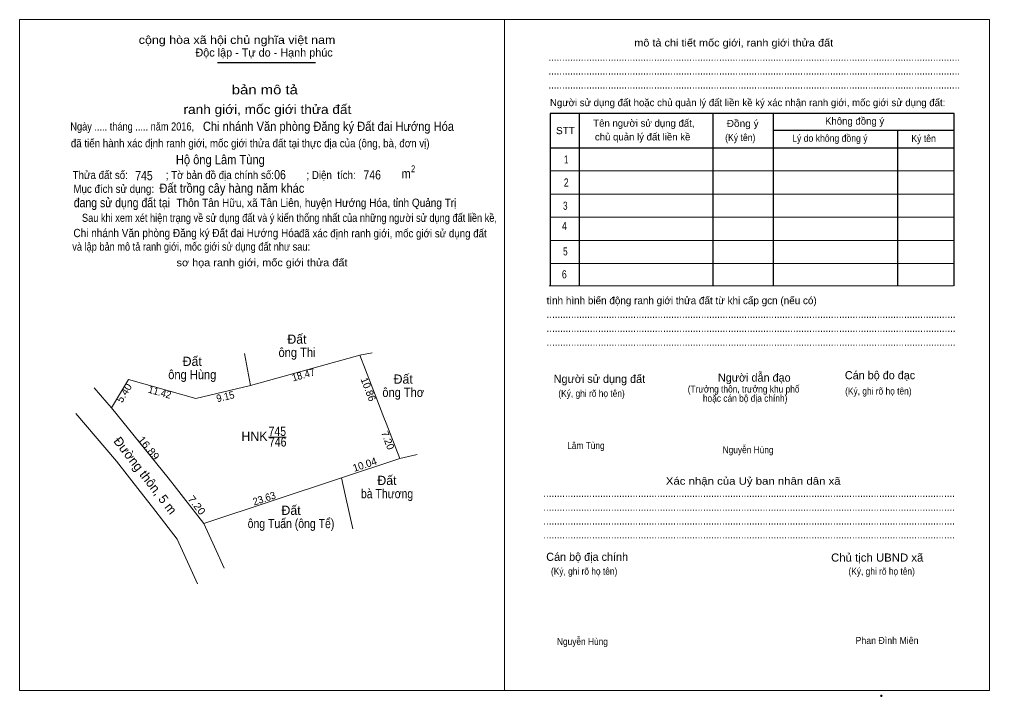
# Model space of a CAD drawing. Header units: metres. Extents: x 549214 to 549726, y 1837936 to 1838152.
# Drawn here: x 549213.6 to 549423.9, y 1837986.5 to 1838133.3 of the extents above; entities that cross this region are included whole.
import ezdxf
from ezdxf.enums import TextEntityAlignment as Align

# ---------------------------------------------------------------- set-up
doc = ezdxf.new("R2010")
doc.units = ezdxf.units.M
doc.header["$LTSCALE"] = 0.64
doc.header["$PDMODE"] = 32
doc.header["$PDSIZE"] = 0.32
for name, color, linetype, lineweight in [('10', 7, 'Continuous', 13), ('17', 7, 'Continuous', 13), ('18', 7, 'Continuous', 13), ('28', 7, 'Continuous', 13), ('63', 7, 'Continuous', 13), ('7', 7, 'Continuous', 13)]:
    doc.layers.add(name, color=color, linetype=linetype, lineweight=lineweight)
for name, color, linetype in [('15', 7, 'Continuous'), ('25', 7, 'Continuous'), ('6', 7, 'Continuous')]:
    doc.layers.add(name, color=color, linetype=linetype)

msp = doc.modelspace()

# ---------------------------------------------------------------- linework, layer by layer
at = {"layer": '10'}
for p in [(549262.37, 1838060.81), (549287.37, 1838060.47), (549287.37, 1838060.47), (549287.37, 1838060.47)]:
    msp.add_line(p, (549263.69, 1838053.9), dxfattribs=at)
at = {"layer": '18'}
for p, q in [((549290.04, 1838060.98), (549287.37, 1838060.47)), ((549287.37, 1838060.47), (549263.69, 1838053.9)), ((549287.37, 1838060.47), (549263.69, 1838053.9)), ((549287.37, 1838060.47), (549263.69, 1838053.9)), ((549287.37, 1838060.47), (549263.69, 1838053.9)), ((549287.37, 1838060.47), (549263.69, 1838053.9)), ((549287.37, 1838060.47), (549263.69, 1838053.9)), ((549233.5, 1838049.06), (549237.21, 1838055.21)), ((549225.77, 1838047.82), (549234.65, 1838037.49)), ((549292.61, 1838046.99), (549293.08, 1838045.76)), ((549293.08, 1838045.76), (549296.06, 1838038.06)), ((549267.59, 1838042.73), (549271.4, 1838042.73)), ((549283.39, 1838033.85), (549296.06, 1838038.06)), ((549296.06, 1838038.06), (549299.8, 1838038.96)), ((549253.52, 1838024.01), (549283.39, 1838033.85)), ((549283.39, 1838033.85), (549284.27, 1838029.94)), ((549247.64, 1838031.58), (549249.14, 1838029.65)), ((549249.14, 1838029.65), (549253.52, 1838024.01)), ((549284.27, 1838029.94), (549285.88, 1838022.81)), ((549242.39, 1838027.51), (549247.77, 1838020.57)), ((549253.52, 1838024.01), (549255.86, 1838018.89)), ((549247.77, 1838020.57), (549249.64, 1838016.47)), ((549255.86, 1838018.89), (549257.93, 1838014.32)), ((549249.64, 1838016.47), (549252.17, 1838010.92))]:
    msp.add_line(p, q, dxfattribs=at)
for points in [[(549287.37, 1838060.47), (549291.07, 1838050.94), (549292.61, 1838046.99)], [(549237.21, 1838055.21), (549251.83, 1838051.07), (549263.69, 1838053.9)], [(549237.21, 1838055.21), (549251.83, 1838051.07), (549263.69, 1838053.9)], [(549237.21, 1838055.21), (549251.83, 1838051.07), (549263.69, 1838053.9)], [(549237.21, 1838055.21), (549251.83, 1838051.07), (549263.69, 1838053.9)], [(549229.77, 1838053.38), (549232.5, 1838050.2), (549233.5, 1838049.06)], [(549233.5, 1838049.06), (549245.8, 1838033.86), (549247.64, 1838031.58)], [(549234.65, 1838037.49), (549239.73, 1838030.94), (549242.39, 1838027.51)]]:
    msp.add_lwpolyline(points, dxfattribs=at)
at = {"layer": '28'}
msp.add_point((549400.47, 1837986.61), dxfattribs=at)
at = {"layer": '7', "lineweight": 25}
for p, q in [((549256.5, 1838123.96), (549277.77, 1838123.96)), ((549334.92, 1838112.86), (549334.92, 1838075.5)), ((549363.94, 1838112.71), (549363.94, 1838075.5)), ((549377.03, 1838112.71), (549377.03, 1838075.5)), ((549377.03, 1838109.25), (549416.26, 1838109.25)), ((549403.97, 1838109.25), (549403.97, 1838075.5)), ((549328.62, 1838105.43), (549416.26, 1838105.43))]:
    msp.add_line(p, q, dxfattribs=at)
at = {"layer": '7'}
for p, q in [((549328.62, 1838100.42), (549416.26, 1838100.42)), ((549328.62, 1838095.4), (549416.26, 1838095.4)), ((549328.62, 1838090.38), (549416.26, 1838090.38)), ((549328.62, 1838085.37), (549416.26, 1838085.37)), ((549328.62, 1838080.35), (549416.26, 1838080.35)), ((549328.47, 1838075.5), (549416.11, 1838075.5))]:
    msp.add_line(p, q, dxfattribs=at)
for points in [[(549213.56, 1838133.27), (549318.75, 1838133.27), (549318.75, 1837987.79), (549213.56, 1837987.79)], [(549318.75, 1838133.27), (549423.94, 1838133.27), (549423.94, 1837987.79), (549318.75, 1837987.79)], [(549318.75, 1838133.27), (549423.94, 1838133.27), (549423.94, 1837987.79), (549318.75, 1837987.79)]]:
    msp.add_lwpolyline(points, close=True, dxfattribs=at)
at = {"layer": '7', "lineweight": 25}
msp.add_lwpolyline([(549416.26, 1838075.5), (549416.26, 1838112.86), (549328.62, 1838112.86), (549328.62, 1838075.5)], dxfattribs=at)

# ---------------------------------------------------------------- texts
at = {"layer": '15'}
for p in [(549273.745, 1838062.95), (549251.035, 1838058.14), (549296.785, 1838054.29), (549293.265, 1838032.33), (549272.465, 1838025.84)]:
    msp.add_text('Đất', height=1.996, dxfattribs=at).set_placement(p, align=Align.CENTER)
for s, width, p in [('ông Thi', 0.9, (549273.76, 1838060.08)), ('ông Hùng', 0.9, (549251.045, 1838055.27)), ('ông Thơ', 0.9, (549296.79, 1838051.41)), ('bà Thương', 0.85, (549293.285, 1838029.45)), ('ông Tuấn (ông Tể)', 0.85, (549272.455, 1838022.98))]:
    msp.add_text(s, height=1.996, dxfattribs=dict(at, width=width)).set_placement(p, align=Align.CENTER)
at = {"layer": '17'}
for s, width, p in [('Lâm Tùng', 0.9, (549332.34, 1838040.14)), ('Nguyễn Hùng', 0.9, (549366.05, 1838039.21)), ('Nguyễn Hùng', 0.9, (549330.13, 1837997.65)), ('Phan Đình Miên', 0.95, (549394.86, 1837997.87))]:
    msp.add_text(s, height=1.5, dxfattribs=dict(at, width=width)).set_placement(p)
at = {"layer": '18'}
msp.add_text('HNK', height=2, dxfattribs=at).set_placement((549264.525, 1838041.9), align=Align.CENTER)
at = {"layer": '18', "width": 0.85}
for s, height, p in [('745', 1.996, (549269.485, 1838042.97)), ('746', 2, (549269.57, 1838040.67))]:
    msp.add_text(s, height=height, dxfattribs=at).set_placement(p, align=Align.CENTER)
at = {"layer": '25', "width": 0.9}
for s, height, p in [('Chi nhánh Văn phòng Đăng ký Đất đai Hướng Hóa', 2, (549253.35, 1838109.09)), ('Đất trồng cây hàng năm khác', 2, (549243.91, 1838095.68)), ('Chi nhánh Văn phòng Đăng ký Đất đai Hướng Hóa', 1.8, (549225.28, 1838086.06))]:
    msp.add_text(s, height=height, dxfattribs=at).set_placement(p)
at = {"layer": '6', "width": 0.9}
msp.add_text('Hộ ông Lâm Tùng', height=2, dxfattribs=at).set_placement((549247.5, 1838101.87))
at = {"layer": '63'}
for s, rotation, width, p in [('18.47', 15.481, 0.95, (549275.3468, 1838055.4422)), ('5.40', 58.872, 1.05, (549236.9319, 1838051.8572)), ('11.42', 344.199, 0.95, (549243.7975, 1838051.6874)), ('9.15', 13.459, 0.95, (549258.4041, 1838050.7157)), ('16.89', 308.994, 1.1, (549240.9841, 1838039.8375)), ('7.20', 307.777, 1.1, (549251.3848, 1838027.4542)), ('23.63', 18.228, 0.95, (549266.8902, 1838028.657))]:
    msp.add_text(s, height=1.597, rotation=rotation, dxfattribs=dict(at, width=width)).set_placement(p, align=Align.CENTER)
for s, height, rotation, p in [('10.86', 1.597, 291.223, (549288.4818, 1838052.7791)), ('7.20', 1.597, 291.18, (549292.702, 1838041.7335)), ('Đường thôn, 5 m', 1.997, 307.754, (549240.0606, 1838033.7662)), ('10.04', 1.597, 18.399, (549288.6979, 1838036.0076))]:
    msp.add_text(s, height=height, rotation=rotation, dxfattribs=at).set_placement(p, align=Align.CENTER)
at = {"layer": '7'}
for s, height, width, p in [('cộng hòa xã hội chủ nghĩa việt nam', 1.756, 1.15, (549239.44, 1838127.96)), ('........................................................................................................................................................', 1.756, 0.9, (549328.28, 1838124.3)), ('........................................................................................................................................................', 1.756, 0.9, (549328.28, 1838121.29)), ('........................................................................................................................................................', 1.756, 0.9, (549328.28, 1838118.28)), ('Đồng ý', 1.555, 1.05, (549366.94, 1838109.94)), ('Ngày ..... tháng ..... năm 2016, ', 1.755, 0.85, (549224.61, 1838109.18)), ('STT', 1.555, 1.05, (549329.92, 1838108.39)), (' đã tiến hành xác định ranh giới, mốc giới thửa đất tại thực địa của (ông, bà, đơn vị)', 1.755, 0.9, (549224.13, 1838105.54)), ('(Ký tên)', 1.555, 0.9, (549366.6, 1838106.89)), ('Lý do không đồng ý', 1.555, 0.9, (549381.14, 1838106.74)), ('Ký tên', 1.555, 0.9, (549406.98, 1838106.68)), ('Thửa đất số:              ; Tờ bản đồ địa chính số:            ; Diện  tích:', 1.755, 0.9, (549225.1, 1838098.66)), ('06', 2, 0.85, (549268.81, 1838098.61)), ('746', 2, 0.85, (549288.17, 1838098.57)), ('2', 1.458, 0.8, (549298.49, 1838100.15)), ('745', 2, 0.85, (549238.67, 1838098.41)), ('m', 2, 0.9, (549296.4, 1838098.83)), ('Mục đích sử dụng:', 1.755, 0.9, (549225.27, 1838095.66)), ('đang sử dụng đất tại', 2, 0.85, (549225.35, 1838092.54)), ('Thôn Tân Hữu, xã Tân Liên, huyện Hướng Hóa, tỉnh Quảng Trị', 1.8, 0.9, (549247.63, 1838092.62)), ('Sau khi xem xét hiện trạng về sử dụng đất và ý kiến thống nhất của những người sử dụng đất liền kề,', 1.756, 0.85, (549227.13, 1838089.38)), ('đã xác định ranh giới, mốc giới sử dụng đất', 1.75, 0.9, (549274.19, 1838086.01)), (' và lập bản mô tả ranh giới, mốc giới sử dụng đất như sau:', 1.756, 0.85, (549224.47, 1838083.13)), ('.......................................................................................................................................................', 1.756, 0.9, (549327.88, 1838068.52)), ('.......................................................................................................................................................', 1.756, 0.9, (549327.88, 1838065.51)), ('.......................................................................................................................................................', 1.756, 0.9, (549327.88, 1838062.5)), ('(Ký, ghi rõ họ tên)', 1.505, 0.9, (549330.43, 1838051.44)), ('(Ký, ghi rõ họ tên)', 1.505, 0.9, (549392.62, 1838051.94)), ('........................................................................................................................................................', 1.756, 0.9, (549327.16, 1838029.75)), ('........................................................................................................................................................', 1.756, 0.9, (549327.16, 1838026.74)), ('........................................................................................................................................................', 1.756, 0.9, (549327.16, 1838023.74)), ('........................................................................................................................................................', 1.756, 0.9, (549327.16, 1838020.73)), ('Chủ tịch UBND xã', 1.756, 1.05, (549389.57, 1838015.72)), ('(Ký, ghi rõ họ tên)', 1.505, 0.9, (549328.82, 1838012.87)), ('(Ký, ghi rõ họ tên)', 1.505, 0.9, (549393.34, 1838012.87))]:
    msp.add_text(s, height=height, dxfattribs=dict(at, width=width)).set_placement(p)
for s, height, width, p in [('mô tả chi tiết mốc giới, ranh giới thửa đất', 1.605, 1.1, (549368.45, 1838127.4)), ('bản mô tả', 2.007, 1.2, (549266.78, 1838117.03)), ('ranh giới, mốc giới thửa đất', 2.007, 1.1, (549267.34, 1838112.76)), ('1', 1.756, 0.7, (549332.125, 1838102.04)), ('2', 1.756, 0.8, (549332.135, 1838097.03)), ('3', 1.756, 0.75, (549331.935, 1838091.99)), ('4', 1.756, 0.8, (549331.74, 1838087.61)), ('5', 1.756, 0.75, (549331.945, 1838082.1)), ('sơ họa ranh giới, mốc giới thửa đất', 1.605, 1.1, (549266.165, 1838079.75)), ('6', 1.756, 0.8, (549331.715, 1838077.13)), ('(Trưởng thôn, trưởng khu phố', 1.505, 0.9, (549370.6, 1838052.38)), ('hoặc cán bộ địa chính)', 1.505, 0.9, (549370.935, 1838050.37)), ('Xác nhận của Uỷ ban nhân dân xã', 1.606, 1.15, (549372.68, 1838032.39))]:
    msp.add_text(s, height=height, dxfattribs=dict(at, width=width)).set_placement(p, align=Align.CENTER)
for s, height, p in [('Độc lập - Tự do - Hạnh phúc', 1.756, (549251.73, 1838125.21)), ('Người sử dụng đất hoặc chủ quản lý đất liền kề ký xác nhận ranh giới, mốc giới sử dụng đất:', 1.555, (549328.62, 1838114.46)), ('Tên người sử dụng đất,', 1.555, (549338, 1838109.99)), ('Không đồng ý', 1.555, (549388.26, 1838110.45)), ('chủ quản lý đất liền kề', 1.555, (549338.36, 1838107.03)), ('tình hình biến động ranh giới thửa đất từ khi cấp gcn (nếu có)', 1.605, (549327.88, 1838071.53)), ('Người sử dụng đất', 1.756, (549329.42, 1838054.46)), ('Người dẫn đạo', 1.755, (549365.03, 1838054.74)), ('Cán bộ đo đạc', 1.752, (549392.56, 1838055.26)), ('Cán bộ địa chính', 1.756, (549327.8, 1838015.88))]:
    msp.add_text(s, height=height, dxfattribs=at).set_placement(p)

doc.saveas('drawing.dxf')
